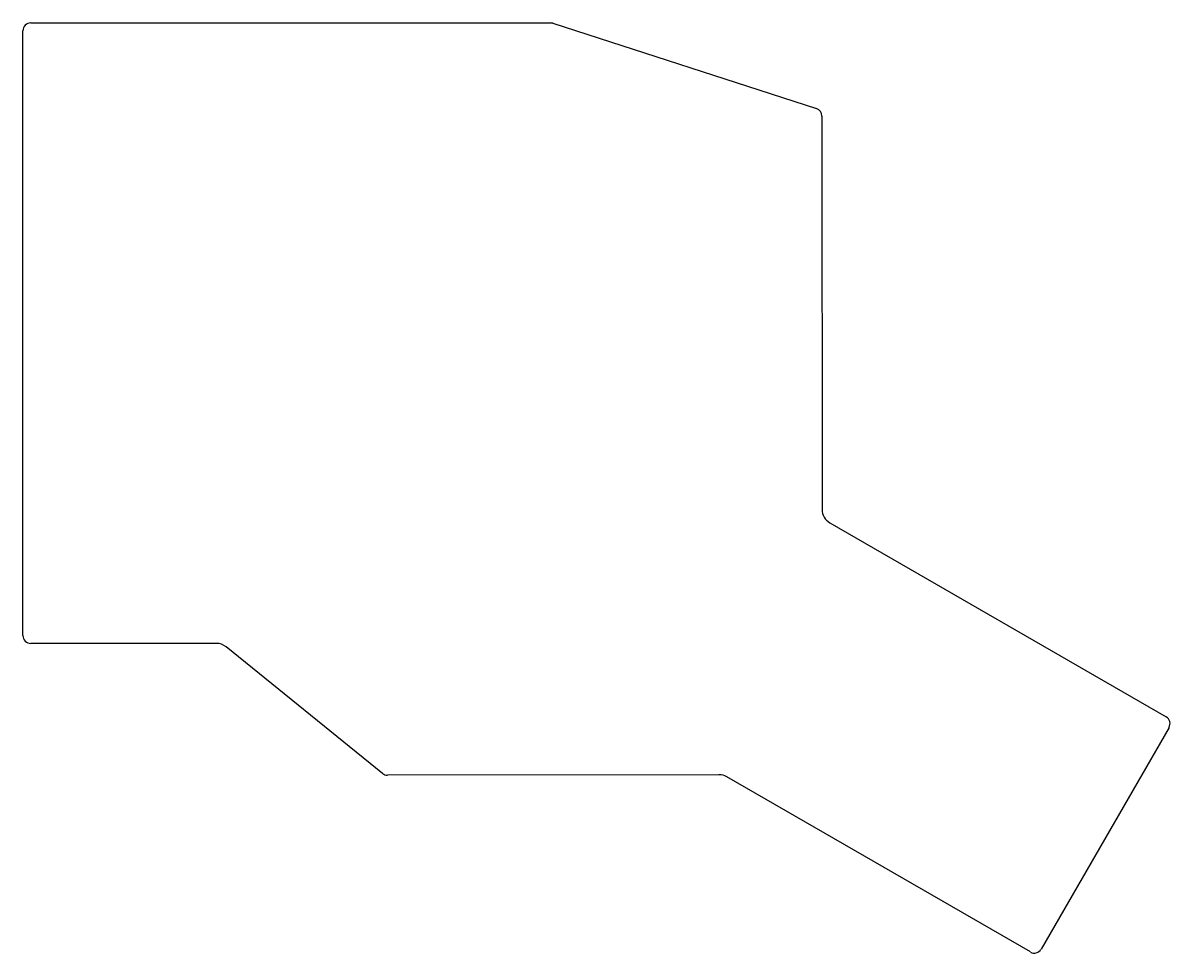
# Model space of a CAD drawing. Header units: millimetres. Extents: x 91 to 239, y -149 to -29.
import ezdxf

# ---------------------------------------------------------------- set-up
doc = ezdxf.new("R2010")
doc.units = ezdxf.units.MM

msp = doc.modelspace()

# ---------------------------------------------------------------- linework, layer by layer
for p, q in [((92, -29), (159, -29)), ((159.31, -29.05), (193.31, -40.05)), ((91, -108), (91, -30)), ((194, -41), (194.01, -91.72)), ((195.01, -93.45), (238.37, -118.48)), ((115.94, -109), (92, -109)), ((137.37, -125.78), (117.2, -109.45)), ((238.74, -119.85), (222.24, -148.43)), ((180.73, -125.93), (138, -126)), ((220.87, -148.79), (181.73, -126.2))]:
    msp.add_line(p, q)
for centre, radius, start, end in [((92, -30), 1, 90, 180), ((159, -30), 1, 432.0721, 90), ((193, -41), 1, 360.0141, 72.0721), ((196.01, -91.72), 2, 180.0141, 240), ((92, -108), 1, 180, 270), ((115.94, -111), 2, 51.009, 90), ((237.87, -119.35), 1, 330, 60), ((138, -125), 1, 231.009, 270.0945), ((180.73, -127.93), 2, 60, 90.0945), ((221.37, -147.93), 1, 240, 330)]:
    msp.add_arc(centre, radius, start, end)

doc.saveas('drawing.dxf')
